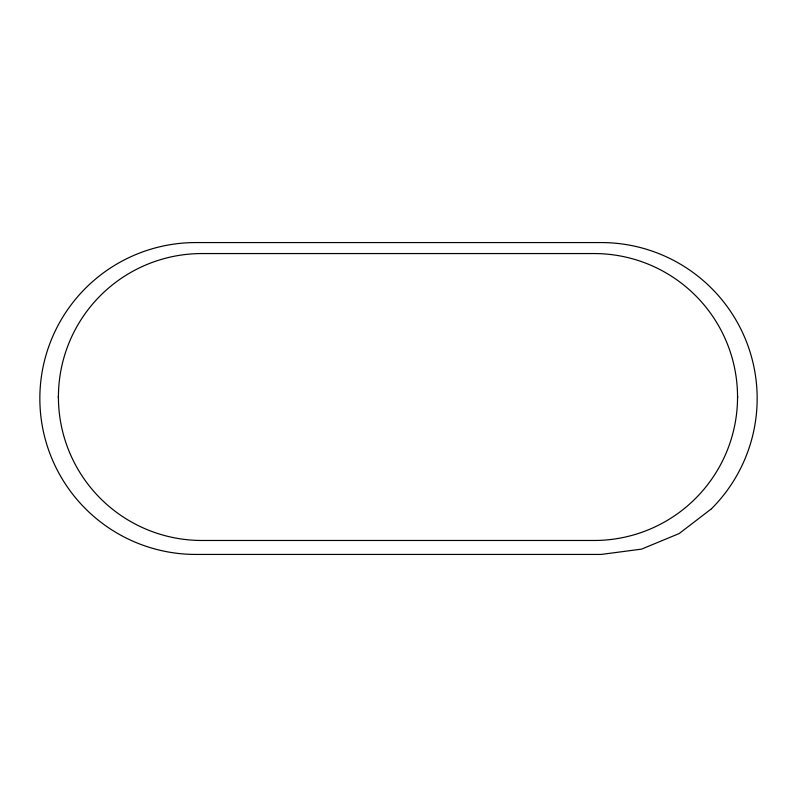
<?xml version="1.0" encoding="UTF-8"?>
<svg xmlns="http://www.w3.org/2000/svg" width="797" height="797" viewBox="0 0 797 797"><rect width="100%" height="100%" fill="white"/><g stroke="black" fill="none" stroke-linecap="round" stroke-linejoin="round"><path stroke-width="1.2" d="M58.042 397.016L58.42 397.016A143.46 143.46 0 0 1 201.88 253.556L594.084 253.556A143.46 143.46 0 0 1 737.544 397.016L737.922 397.016M58.42 397.016A143.46 143.46 0 0 0 201.88 540.476L594.084 540.476A143.46 143.46 0 0 0 737.544 397.016M711.482 508.765L679.183 533.542L641.575 549.123L601.217 554.433L195.783 554.433A155.933 155.933 0 0 1 39.85 398.5A155.933 155.933 0 0 1 195.783 242.567L601.217 242.567A155.933 155.933 0 0 1 711.482 508.765"/></g></svg>
